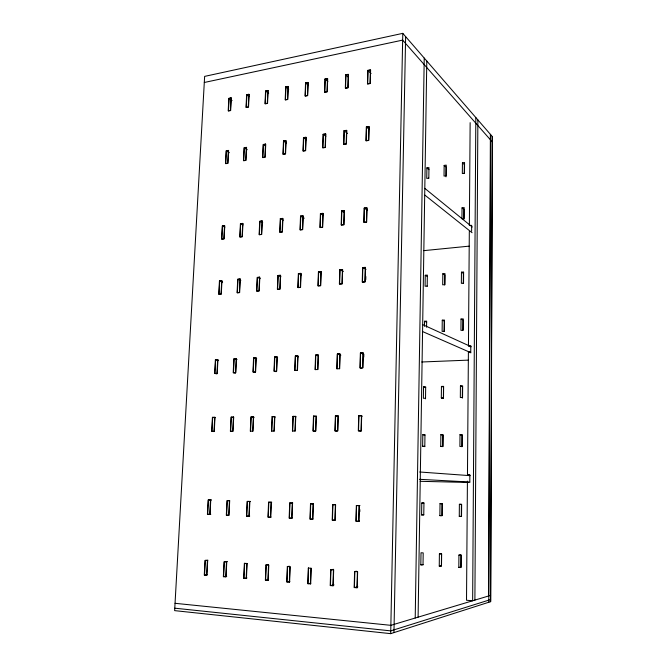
<?xml version="1.0" encoding="UTF-8"?>
<svg xmlns="http://www.w3.org/2000/svg" width="667" height="667" viewBox="0 0 667 667"><rect width="100%" height="100%" fill="white"/><g stroke="black" fill="none" stroke-linecap="round" stroke-linejoin="round"><path stroke-width="1" d="M488.561 595.998L490.378 134.325M488.794 602.251L490.612 134.601M490.578 601.684L492.246 136.485M474.896 600.1L477.872 119.91M467.417 481.107L466.516 600.25L472.645 600.775L475.829 117.55M469.443 474.887L467.467 474.737L468.401 351.934L470.752 351.834L470.794 345.739L468.451 345.848L469.318 231.432M469.36 225.596L470.143 122.653M469.818 481.157L469.868 474.787L467.467 474.737M471.619 231.182L471.661 225.346L470.127 225.513M458.813 567.417L458.921 555.094L460.964 554.777L460.864 567.017L458.813 567.417L461.097 567.567L461.205 555.236L458.921 555.094M459.271 516.425L459.38 504.319L461.397 504.294L461.297 516.333L459.271 516.425L461.531 516.516L461.639 504.394L459.38 504.319M459.997 434.667L459.897 446.49L462.131 446.498L462.231 434.659L459.997 434.667L461.998 435.042L461.889 446.798M460.438 385.91L460.33 397.54L462.548 397.49L462.648 385.851L460.438 385.91L462.406 386.56L462.314 398.124M461.03 319.009L460.93 330.365L463.123 330.24L463.223 318.876L461.03 319.009L462.981 320.027L462.89 330.298M461.456 272.161L461.356 283.333L463.532 283.158L463.623 271.969L461.456 272.161L463.382 273.428L463.298 283.533M462.031 207.846L461.931 218.768L464.082 218.526L464.174 207.587L462.031 207.846L463.932 209.455L463.848 219.335M462.431 162.79L462.331 173.537L464.465 173.245L464.557 162.49L462.431 162.79L464.315 164.641L464.24 173.387M439.403 553.893L441.637 554.027L441.496 566.233L439.253 566.083L439.403 553.893L440.829 553.685M439.87 515.624L440.02 503.635L442.129 503.618L441.988 515.533L439.87 515.624L442.088 515.716L442.229 503.718L440.02 503.635M440.72 446.39L440.862 434.684L443.046 434.684L442.913 446.406L440.72 446.39L442.113 446.598M441.312 397.924L441.454 386.418L443.622 386.36L443.488 397.882L441.312 397.924L443.38 398.507L443.513 387.06L441.454 386.418M442.263 320.16L442.121 331.416L444.272 331.291L444.405 320.027L442.263 320.16L444.297 321.161L444.172 331.332M442.83 273.762L442.688 284.826L444.822 284.659L444.956 273.578L442.83 273.762L444.839 275.012L444.722 285.017M444.147 165.408L444.022 176.055L446.115 175.771L446.24 165.108L444.147 165.408L446.115 167.217L446.006 176.847M441.537 553.585L441.396 565.699L439.253 566.083M442.805 446.698L442.946 435.059L440.862 434.684M415.216 618.017L424.229 58.079M418.101 617.15L426.788 61.022M420.827 564.824L421.01 552.76L423.195 552.893L423.02 564.974L420.827 564.824L423.045 564.457M421.586 514.866L421.769 502.993L423.962 502.976L423.762 514.949L421.586 514.866L423.787 514.774M422.636 446.306L422.811 434.709L424.962 434.709L424.804 446.607L422.636 446.306L424.787 446.315M425.521 398.866L425.679 386.835L423.545 386.893L423.37 398.299L425.504 398.249M424.47 326.321L424.554 321.252L426.663 321.119L426.572 327.205M427.197 286.418L427.347 275.087L425.254 275.271L425.087 286.235L427.18 286.068M428.814 178.247L428.956 167.584L426.897 167.876L426.738 178.431L428.798 178.147M393.955 632.608L405.628 36.635M390.695 633.65L402.785 33.35L204.636 76.388L174.637 610.63L390.695 633.65L490.704 601.642L492.363 136.618L402.785 33.35M362.681 367.784L363.073 352.86L360.363 352.985L359.972 367.892L362.906 367.851L363.29 352.935L360.589 353.06L360.197 367.951L361.831 368.434M362.831 267.692L362.456 282.149L365.124 281.924L365.499 267.45L362.831 267.692L366.033 269.368M364.399 208.254L364.024 222.411L366.675 222.094L367.042 207.921L364.399 208.254L367.559 210.338M366.542 127.105L366.175 140.845L368.784 140.42L369.143 126.663L366.542 127.105L368.859 129.065M368.026 70.56L367.675 84.025L370.26 83.525L370.61 70.043L368.026 70.56L371.085 73.545M356.987 587.81L357.404 571.736M358.704 521.377L359.113 505.653M361.055 430.807L361.447 415.549M359.788 511.731L359.846 509.655M363.773 357.095L363.849 354.135L360.589 353.06M365.774 279.623L365.849 276.547M337.035 368.834L337.485 354.127L340.12 354.01L339.678 368.734L336.81 368.768L337.252 354.06L339.887 353.935L339.453 368.668M340.045 269.818L339.611 284.092L342.213 283.875L342.638 269.576L340.045 269.818L343.363 271.452M341.821 211.089L341.396 225.079L343.98 224.771L344.397 210.772L341.821 211.089L344.28 212.615M344.255 130.89L343.847 144.481L346.39 144.064L346.798 130.457L344.255 130.89L347.474 133.45M345.956 74.996L345.548 88.311L348.074 87.819L348.474 74.487L345.956 74.996L348.491 77.33M332.95 585.818L333.425 569.952M334.909 520.268L335.376 504.752M337.585 430.882L338.036 415.833M308.554 568.051L308.021 583.675L310.797 583.208M315.316 369.66L315.816 355.127L318.384 355.011L317.901 369.56L315.082 369.593L315.583 355.061L318.151 354.944L317.659 369.501M318.659 271.811L318.176 285.918L320.719 285.701L321.194 271.569L318.659 271.811L321.236 273.011M320.635 213.757L320.168 227.58L322.686 227.28L323.153 213.44L320.635 213.757L323.178 215.249M323.345 134.451L322.886 147.882L325.371 147.482L325.829 134.025L323.345 134.451L325.829 136.326M325.229 79.165L324.779 92.329L327.247 91.854L327.689 78.664L325.229 79.165L327.847 81.449M310.43 583.942L310.964 568.284M312.615 519.234L313.131 503.91M315.591 430.957L316.091 416.091M292.68 431.065L293.23 416.4L295.981 416.85M294.964 370.435L295.498 356.07L298.016 355.953L297.482 370.335L294.714 370.368L295.256 356.003L297.774 355.886L297.24 370.277M298.599 273.678L298.074 287.635L300.567 287.419L301.084 273.445L298.599 273.678L301.251 274.854M300.767 216.25L300.25 229.932L302.71 229.64L303.227 215.941L300.767 216.25L304.252 218.209M303.718 137.786L303.218 151.084L305.653 150.684L306.145 137.377L303.718 137.786L306.453 139.753M305.778 83.075L305.286 96.106L307.695 95.639L308.187 82.583L305.778 83.075L308.471 85.309M289.345 582.183L289.92 566.717M291.729 518.259L292.288 503.118M294.972 431.024L295.523 416.333M271.777 431.14L272.369 416.642L275.196 417.083M276.455 371.069L277.038 356.845L274.579 356.953L273.995 371.16L276.705 371.127L277.289 356.912L274.829 357.02L274.245 371.219L276.105 371.669M278.189 275.579L277.622 289.378L280.048 289.17L280.615 275.354L278.189 275.579L280.915 276.73M280.532 218.793L279.973 232.316L282.383 232.033L282.933 218.493L280.532 218.793L283.217 220.227M283.725 141.187L283.183 154.335L285.568 153.952L286.101 140.787L283.725 141.187L286.535 143.113M285.96 87.052L285.426 99.95L287.785 99.491L288.311 86.577L285.96 87.052L288.728 89.245M267.909 580.398L268.534 565.124M270.485 517.267L271.094 502.318M274.004 431.099L274.596 416.575M246.165 578.589L246.832 563.515M248.933 516.266L249.591 501.501M252.718 431.174L253.36 416.825M255.361 371.869L255.986 357.812L253.585 357.929L252.96 371.961L255.619 371.928L256.236 357.879L253.844 357.996L253.218 372.019L255.127 372.461M244.639 563.298L243.964 578.347L246.982 577.93M250.559 431.207L251.201 416.892L254.102 417.325M257.454 277.505L256.845 291.145L259.213 290.945L259.822 277.289L257.454 277.505L260.255 278.639M259.972 221.377L259.371 234.751L261.722 234.476L262.323 221.085L259.972 221.377L262.731 222.786M263.415 144.639L262.831 157.645L265.158 157.27L265.733 144.247L263.415 144.639L265.583 146.056M265.816 91.104L265.241 103.852L267.55 103.41L268.117 90.637L265.816 91.104L268.659 93.247M225.763 576.888L226.48 561.998M228.714 515.324L229.415 500.742M232.75 431.241L233.425 417.058M235.551 372.62L236.218 358.729L233.875 358.838L233.208 372.711L235.818 372.678L236.485 358.796L234.142 358.904L233.475 372.77L235.426 373.203M237.986 279.323L237.335 292.805L239.653 292.605L240.295 279.106L237.986 279.323L240.845 280.432M240.662 223.804L240.02 237.027L242.321 236.76L242.955 223.52L240.662 223.804L242.921 224.904M244.33 147.891L243.705 160.755L245.981 160.388L246.598 147.507L244.33 147.891L247.282 149.733M246.882 94.906L246.273 107.529L248.533 107.095L249.133 94.456L246.882 94.906L249.066 96.482M206.645 575.296L207.395 560.58M209.755 514.44L210.489 500.025M214.007 431.299L214.724 417.284M216.967 373.328L217.667 359.588L215.383 359.696L214.674 373.42L217.234 373.387L217.934 359.655L215.649 359.755L214.941 373.478L216.942 373.904M219.701 281.024L219.018 294.364L221.286 294.172L221.961 280.807L219.701 281.024L222.628 282.108M222.528 226.088L221.853 239.17L224.104 238.911L224.771 225.805L222.528 226.088L224.837 227.164M226.396 150.942L225.738 163.682L227.964 163.315L228.614 150.559L226.396 150.942L229.415 152.751M229.098 98.483L228.456 110.98L230.665 110.555L231.299 98.032L229.098 98.483L232.074 100.542M490.587 599.583L390.754 630.874L174.779 608.187M490.595 595.389L390.87 625.329L175.046 603.31M204.294 82.483L402.643 40.112L492.229 141.854M357.854 586.868L354.41 587.535L354.836 571.486L356.545 571.219M334.042 584.901L330.457 585.543L330.94 569.71L333.617 569.326M289.862 581.482L287.002 581.924L287.577 566.491L289.478 566.25M268.576 579.715L265.633 580.148L266.258 564.907L268.217 564.674M226.722 576.246L223.628 576.655L224.345 561.789L227.422 561.464M207.087 574.754L204.561 575.071L205.319 560.38L207.837 560.122M423.703 250.65L469.168 246.148M359.546 521.077L356.153 521.235L356.57 505.544L359.955 505.503M335.084 520.018L332.441 520.135L332.916 504.644L335.551 504.619M421.794 361.989L468.551 360.122M312.956 518.993L310.222 519.101L310.739 503.81L313.465 503.785M292.213 518.034L289.403 518.134L289.97 503.018L292.771 503.01M271.127 517.058L268.234 517.142L268.843 502.226L271.727 502.209M249.725 516.058L246.748 516.15L247.407 501.409L250.375 501.401M228.623 515.157L226.597 515.207L227.297 500.65L229.323 500.65M210.797 514.257L207.687 514.332L208.429 499.933L211.531 499.933M420.168 481.316L469.026 482.466M421.769 502.993L423.945 503.068M419.568 479.315L470.168 482.033M419.693 471.994L470.218 475.663M213.99 431.574L211.964 431.341L212.681 417.35L214.707 417.625M232.633 431.516L230.649 431.274L231.332 417.125L233.308 417.417M315.007 431.249L313.223 430.999L313.732 416.158L316.4 416.617M336.877 431.182L335.151 430.924L335.609 415.9L338.186 416.366M361.03 431.232L358.538 430.849L358.938 415.624L362.248 416.25M422.811 434.709L424.979 435.076M215.649 359.755L218.634 360.463M234.142 358.904L237.068 359.621M253.844 357.996L256.703 358.729M274.829 357.02L277.614 357.77M295.498 356.07L298.207 356.828M315.816 355.127L318.442 355.903M423.545 386.893L425.688 387.527M337.485 354.127L340.87 355.178M468.401 351.934L470.218 352.726M422.545 331.541L471.01 352.76M468.451 345.848L470.26 346.673M422.378 324.479L471.21 346.74M424.554 321.252L426.663 322.236M425.254 275.271L427.347 276.497M424.912 195.148L472.094 232.741M424.787 188.352L472.269 227.013M426.897 167.876L428.939 169.66M354.602 571.527L354.177 587.577L357.212 587.769L357.629 571.694L354.602 571.527M356.345 505.544L355.928 521.244L358.929 521.369L359.338 505.644L356.345 505.544M358.713 415.583L358.312 430.815L361.272 430.84L361.672 415.599L358.713 415.583M362.623 267.584L362.239 282.041L364.916 281.816L365.291 267.334L362.623 267.584M364.19 208.112L363.815 222.278L366.466 221.961L366.833 207.787L364.19 208.112M366.333 126.93L365.966 140.679L368.584 140.253L368.934 126.48L366.333 126.93M367.825 70.36L367.467 83.834L370.052 83.333L370.402 69.843L367.825 70.36M330.699 569.751L330.215 585.584L333.192 585.768L333.667 569.918L330.699 569.751M332.675 504.652L332.208 520.143L335.151 520.26L335.609 504.752L332.675 504.652M335.376 415.858L334.917 430.89L337.819 430.915L338.269 415.875L335.376 415.858M339.82 269.71L339.386 283.992L341.988 283.767L342.421 269.468L339.82 269.71M341.604 210.955L341.179 224.946L343.763 224.637L344.18 210.63L341.604 210.955M344.039 130.724L343.63 144.314L346.181 143.897L346.582 130.29L344.039 130.724M345.739 74.804L345.339 88.119L347.866 87.627L348.266 74.295L345.739 74.804M308.304 568.084L307.77 583.717L310.68 583.9L311.206 568.251L308.304 568.084M310.497 503.81L309.98 519.109L312.856 519.226L313.373 503.91L310.497 503.81M313.49 416.116L312.99 430.965L315.833 430.99L316.333 416.125L313.49 416.116M318.426 271.702L317.942 285.818L320.493 285.601L320.969 271.461L318.426 271.702M320.41 213.623L319.935 227.455L322.461 227.155L322.928 213.307L320.41 213.623M323.12 134.284L322.661 147.724L325.154 147.315L325.604 133.859L323.12 134.284M325.012 78.973L324.562 92.146L327.03 91.662L327.472 78.473L325.012 78.973M287.327 566.525L286.743 581.966L289.603 582.141L290.178 566.683L287.327 566.525M289.72 503.026L289.153 518.142L291.979 518.251L292.538 503.118L289.72 503.026M292.988 416.358L292.429 431.032L295.223 431.057L295.764 416.366L292.988 416.358M298.366 273.57L297.841 287.535L300.325 287.319L300.85 273.337L298.366 273.57M300.525 216.125L300.017 229.807L302.476 229.515L302.993 215.816L300.525 216.125M303.485 137.627L302.985 150.925L305.419 150.525L305.92 137.21L303.485 137.627M305.553 82.883L305.061 95.923L307.47 95.456L307.962 82.4L305.553 82.883M266 564.941L265.366 580.19L268.167 580.357L268.793 565.091L266 564.941M268.584 502.226L267.967 517.15L270.744 517.267L271.352 502.318L268.584 502.226M272.119 416.608L271.519 431.107L274.254 431.132L274.846 416.617L272.119 416.608M277.947 275.471L277.372 289.278L279.807 289.069L280.365 275.246L277.947 275.471M280.29 218.668L279.731 232.199L282.141 231.916L282.691 218.367L280.29 218.668M283.492 141.029L282.95 154.185L285.326 153.794L285.868 140.62L283.492 141.029M285.726 86.868L285.193 99.767L287.552 99.316L288.077 86.393L285.726 86.868M259.571 277.18L258.963 290.845L256.595 291.045L257.204 277.405L259.571 277.18M262.073 220.96L261.481 234.35L259.121 234.626L259.73 221.252L262.073 220.96M265.491 144.089L264.916 157.12L262.59 157.495L263.173 144.481L265.491 144.089M267.876 90.454L267.309 103.235L265.007 103.677L265.574 90.92L267.876 90.454M247.098 563.482L246.431 578.556L243.688 578.381L244.364 563.332L247.098 563.482M249.858 501.501L249.2 516.258L246.482 516.158L247.149 501.409L249.858 501.501M253.618 416.867L252.985 431.199L250.3 431.174L250.942 416.858L253.618 416.867M240.037 279.006L239.395 292.513L237.077 292.713L237.727 279.223L240.037 279.006M242.705 223.395L242.071 236.643L239.77 236.91L240.412 223.687L242.705 223.395M246.348 147.349L245.731 160.238L243.455 160.605L244.08 147.732L246.348 147.349M248.891 94.272L248.282 106.92L246.031 107.354L246.64 94.731L248.891 94.272M226.755 561.973L226.046 576.855L223.353 576.688L224.07 561.822L226.755 561.973M229.69 500.742L228.989 515.316L226.321 515.216L227.03 500.65L229.69 500.742M233.692 417.1L233.008 431.266L230.382 431.249L231.065 417.092L233.692 417.1M221.702 280.715L221.019 294.08L218.751 294.272L219.435 280.924L221.702 280.715M224.521 225.679L223.845 238.794L221.594 239.061L222.269 225.963L224.521 225.679M228.364 150.409L227.714 163.173L225.488 163.532L226.146 150.784L228.364 150.409M231.049 97.866L230.415 110.38L228.206 110.814L228.848 98.307L231.049 97.866M207.679 560.555L206.92 575.262L204.277 575.104L205.036 560.405L207.679 560.555M210.764 500.025L210.03 514.44L207.412 514.332L208.154 499.933L210.764 500.025M214.991 417.317L214.274 431.332L211.689 431.307L212.414 417.309L214.991 417.317"/></g></svg>
